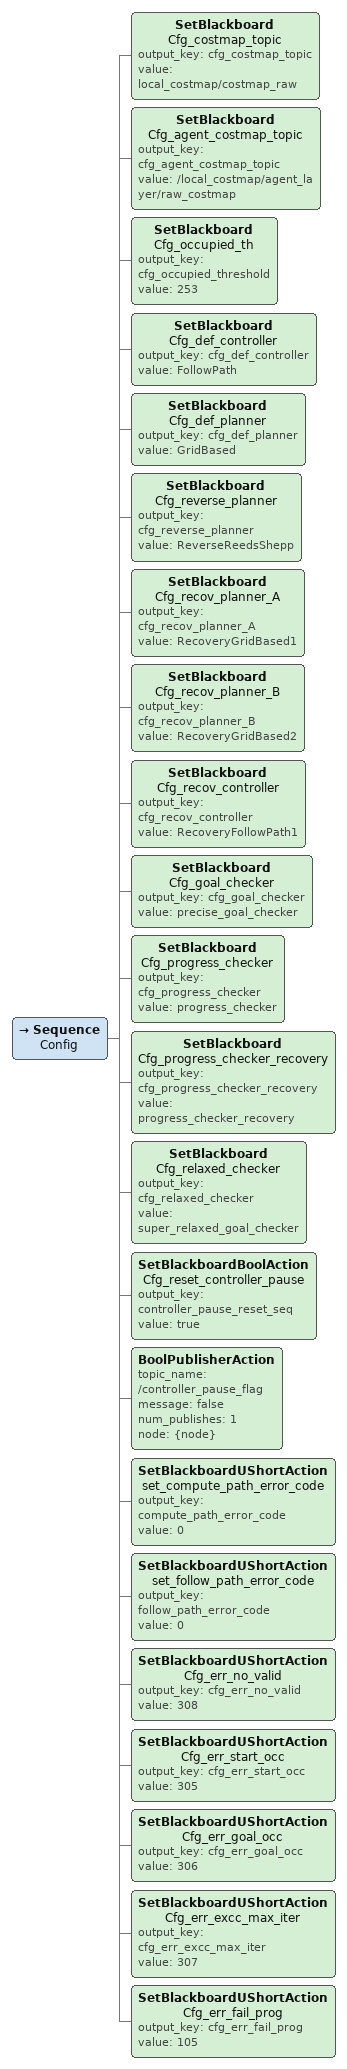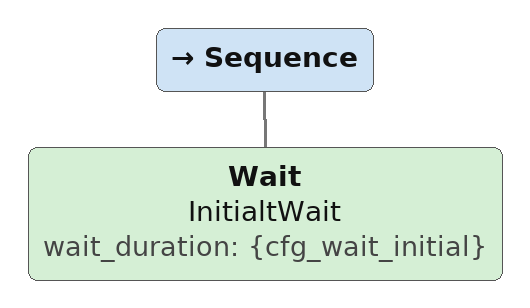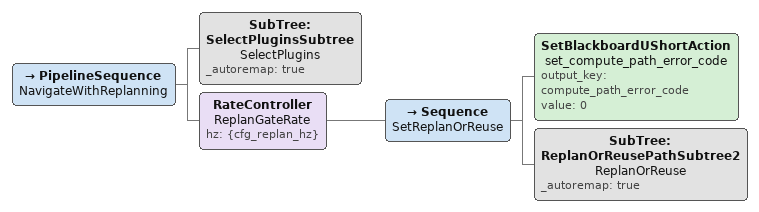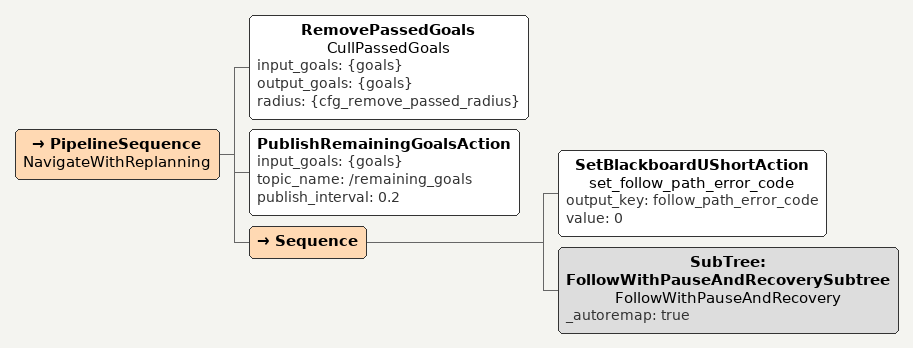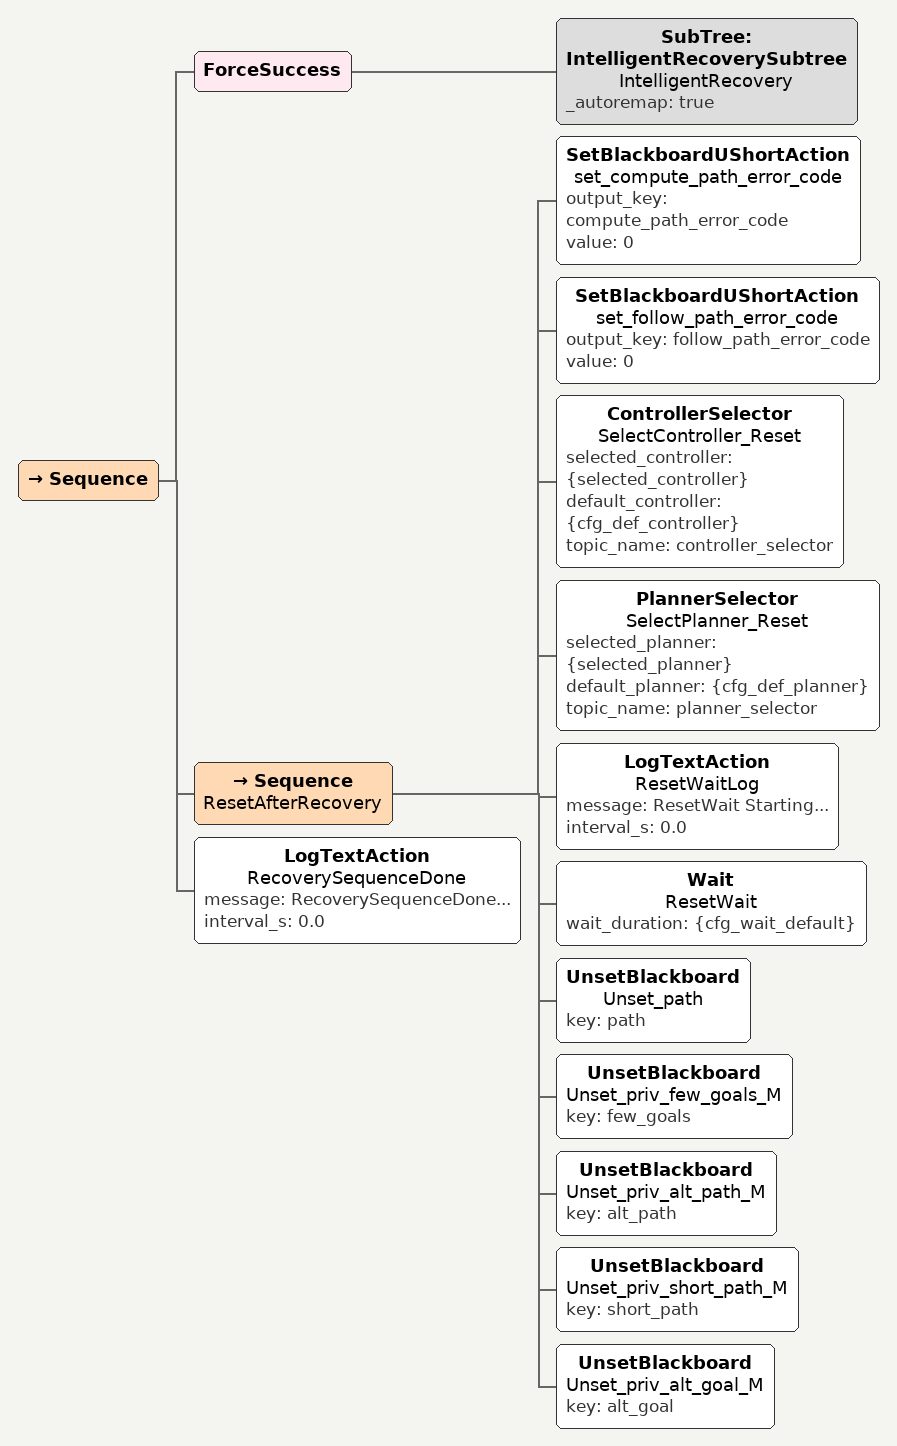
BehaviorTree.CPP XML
<Sequence name="Config">
  <!-- occupancy check -->
  <SetBlackboard name="Cfg_costmap_topic" output_key="cfg_costmap_topic" value="local_costmap/costmap_raw"/>
  <SetBlackboard name="Cfg_agent_costmap_topic" output_key="cfg_agent_costmap_topic" value="/local_costmap/agent_layer/raw_costmap"/>

  <SetBlackboard name="Cfg_occupied_th" output_key="cfg_occupied_threshold" value="253"/>
  <!-- controller/planner defaults -->
  <SetBlackboard name="Cfg_def_controller" output_key="cfg_def_controller" value="FollowPath"/>
  <SetBlackboard name="Cfg_def_planner" output_key="cfg_def_planner" value="GridBased"/>
  <SetBlackboard name="Cfg_reverse_planner" output_key="cfg_reverse_planner" value="ReverseReedsShepp"/>
  <SetBlackboard name="Cfg_recov_planner_A" output_key="cfg_recov_planner_A" value="RecoveryGridBased1"/>
  <SetBlackboard name="Cfg_recov_planner_B" output_key="cfg_recov_planner_B" value="RecoveryGridBased2"/>
  <SetBlackboard name="Cfg_recov_controller" output_key="cfg_recov_controller" value="RecoveryFollowPath1"/>
  <!-- checker IDs -->
  <SetBlackboard name="Cfg_goal_checker" output_key="cfg_goal_checker" value="precise_goal_checker"/>
  <SetBlackboard name="Cfg_progress_checker" output_key="cfg_progress_checker" value="progress_checker"/>
  <SetBlackboard name="Cfg_progress_checker_recovery" output_key="cfg_progress_checker_recovery" value="progress_checker_recovery"/>
  <SetBlackboard name="Cfg_relaxed_checker" output_key="cfg_relaxed_checker" value="super_relaxed_goal_checker"/>

  <SetBlackboardBoolAction name="Cfg_reset_controller_pause" output_key="controller_pause_reset_seq" value="true"/>

  <BoolPublisherAction topic_name="/controller_pause_flag" message="false" num_publishes="1" node="{node}"/>

  <!-- error code constants -->
  <SetBlackboardUShortAction name="set_compute_path_error_code" output_key="compute_path_error_code" value="0"/>
  <SetBlackboardUShortAction name="set_follow_path_error_code" output_key="follow_path_error_code" value="0"/>
  <SetBlackboardUShortAction name="Cfg_err_no_valid" output_key="cfg_err_no_valid" value="308"/>
  <SetBlackboardUShortAction name="Cfg_err_start_occ" output_key="cfg_err_start_occ" value="305"/>
  <SetBlackboardUShortAction name="Cfg_err_goal_occ" output_key="cfg_err_goal_occ" value="306"/>
  <SetBlackboardUShortAction name="Cfg_err_excc_max_iter" output_key="cfg_err_excc_max_iter" value="307"/>
  <SetBlackboardUShortAction name="Cfg_err_fail_prog" output_key="cfg_err_fail_prog" value="105"/>
</Sequence>

<Sequence>
  <Wait name="InitialtWait" wait_duration="{cfg_wait_initial}"/>
</Sequence>

<PipelineSequence name="NavigateWithReplanning">

  <SubTree name="SelectPlugins" ID="SelectPluginsSubtree" _autoremap="true"/>

  <RateController name="ReplanGateRate" hz="{cfg_replan_hz}">
    <Sequence name="SetReplanOrReuse">
      <SetBlackboardUShortAction name="set_compute_path_error_code" output_key="compute_path_error_code" value="0"/>
      <SubTree name="ReplanOrReuse" ID="ReplanOrReusePathSubtree2" _autoremap="true"/>
    </Sequence>
  </RateController>
</PipelineSequence>

<PipelineSequence name="NavigateWithReplanning">

  <RemovePassedGoals name="CullPassedGoals" input_goals="{goals}" output_goals="{goals}" radius="{cfg_remove_passed_radius}"/>

  <PublishRemainingGoalsAction input_goals="{goals}" topic_name="/remaining_goals" publish_interval="0.2"/>

  <Sequence>
    <SetBlackboardUShortAction name="set_follow_path_error_code" output_key="follow_path_error_code" value="0"/>
    <SubTree name="FollowWithPauseAndRecovery" ID="FollowWithPauseAndRecoverySubtree" _autoremap="true"/>
  </Sequence>
</PipelineSequence>

<Sequence>
  <ForceSuccess>
    <SubTree name="IntelligentRecovery" ID="IntelligentRecoverySubtree" _autoremap="true"/>
  </ForceSuccess>

  <Sequence name="ResetAfterRecovery">
    <SetBlackboardUShortAction name="set_compute_path_error_code" output_key="compute_path_error_code" value="0"/>
    <SetBlackboardUShortAction name="set_follow_path_error_code" output_key="follow_path_error_code" value="0"/>
    <ControllerSelector name="SelectController_Reset" selected_controller="{selected_controller}" default_controller="{cfg_def_controller}" topic_name="controller_selector"/>
    <PlannerSelector name="SelectPlanner_Reset" selected_planner="{selected_planner}" default_planner="{cfg_def_planner}" topic_name="planner_selector"/>
    <LogTextAction name="ResetWaitLog" message="ResetWait Starting..." interval_s="0.0"/>
    <Wait name="ResetWait" wait_duration="{cfg_wait_default}"/>
    <UnsetBlackboard name="Unset_path" key="path"/>

    <UnsetBlackboard name="Unset_priv_few_goals_M" key="few_goals"/>
    <UnsetBlackboard name="Unset_priv_alt_path_M" key="alt_path"/>
    <UnsetBlackboard name="Unset_priv_short_path_M" key="short_path"/>
    <UnsetBlackboard name="Unset_priv_alt_goal_M" key="alt_goal"/>

  </Sequence>
  <LogTextAction name="RecoverySequenceDone" message="RecoverySequenceDone..." interval_s="0.0"/>
</Sequence>
